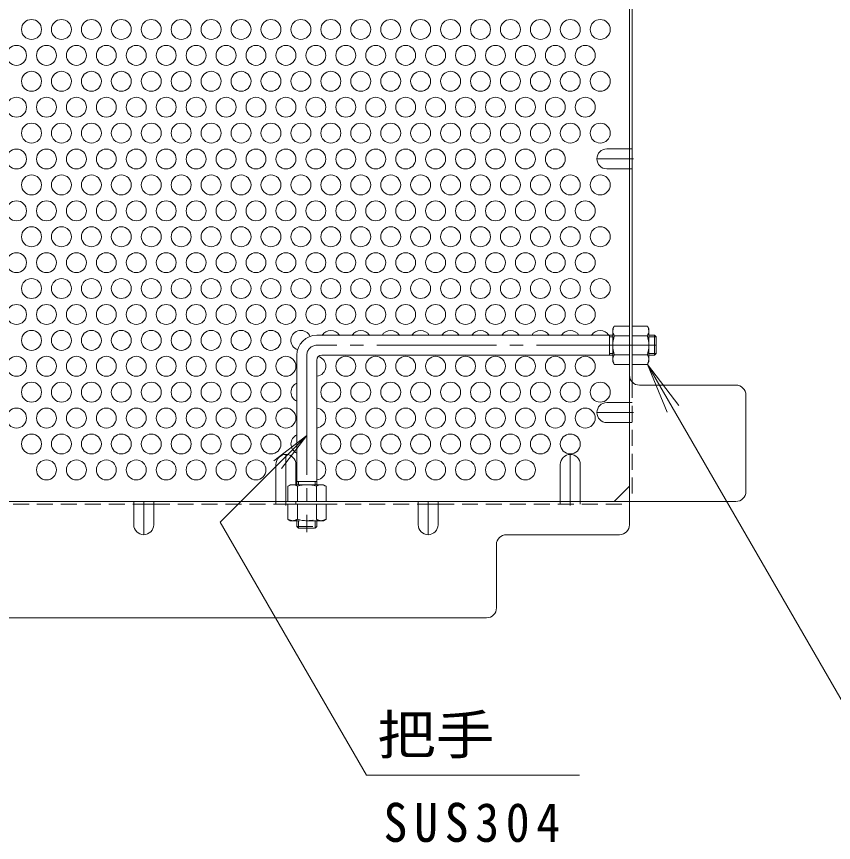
# Model space of a CAD drawing. Units: millimetres at full size, sheet at 1:4; details may follow other scales. Extents: x -826 to 1068, y -779 to 732.
# Drawn here: x 491.6 to 737.2, y 103 to 351.4 of the extents above; entities that cross this region are included whole.
import ezdxf
from ezdxf.enums import TextEntityAlignment as Align

# ---------------------------------------------------------------- set-up
doc = ezdxf.new("R2010")
doc.units = ezdxf.units.MM
doc.header["$LTSCALE"] = 4
for name, pattern in [('CHAIN1', [8, 5, -1, 1, -1]), ('CHAIN2', [12, 9, -1, 1, -1]), ('DASHED1', [1.8, 1.2, -0.6])]:
    doc.linetypes.add(name, pattern=pattern)
for name, color, linetype, lineweight in [('A-1_躯体', 3, 'Continuous', 9), ('A-5_文字', 7, 'Continuous', 9), ('A-6_寸法', 2, 'Continuous', 9), ('A-7_ハッチ', 2, 'Continuous', 9), ('A-8_記号', 2, 'Continuous', 9), ('A-B_ﾊｯﾁ', 2, 'Continuous', 9)]:
    doc.layers.add(name, color=color, linetype=linetype, lineweight=lineweight)
doc.styles.add('ＭＳ ゴシック', font='')
doc.styles.get('ＭＳ ゴシック').set_extended_font_data('MS Gothic')

msp = doc.modelspace()

# ---------------------------------------------------------------- linework, layer by layer
at = {"layer": 'A-1_躯体'}
for p, q in [((670.899, 255.557), (581.899, 255.557)), ((669.899, 249.557), (669.899, 255.557)), ((669.899, 255.057), (670.899, 255.057)), ((683.399, 255.557), (681.699, 255.557)), ((681.699, 255.057), (683.899, 255.057)), ((683.399, 249.557), (683.399, 255.557)), ((683.399, 255.557), (683.899, 255.057)), ((683.899, 250.057), (683.899, 255.057)), ((575.899, 249.557), (575.899, 210.557)), ((670.899, 249.557), (583.399, 249.557)), ((669.899, 250.057), (670.899, 250.057)), ((681.699, 250.057), (683.899, 250.057)), ((683.399, 249.557), (681.699, 249.557)), ((683.399, 249.557), (683.899, 250.057)), ((581.899, 248.057), (581.899, 210.557)), ((575.899, 211.557), (581.899, 211.557)), ((576.399, 211.557), (576.399, 210.557)), ((581.399, 211.557), (581.399, 210.557))]:
    msp.add_line(p, q, dxfattribs=at)
at = {"layer": 'A-1_躯体', "linetype": 'CHAIN2'}
for p, q in [((683.899, 252.557), (581.899, 252.557)), ((578.899, 249.557), (578.899, 196.324))]:
    msp.add_line(p, q, dxfattribs=at)
at = {"layer": 'A-1_躯体', "linetype": 'DASHED1'}
for p, q in [((575.899, 198.057), (575.899, 199.757)), ((576.399, 199.757), (576.399, 197.557)), ((581.399, 199.757), (581.399, 197.557)), ((581.899, 198.057), (581.899, 199.757)), ((575.899, 198.057), (581.899, 198.057)), ((575.899, 198.057), (576.399, 197.557)), ((576.399, 197.557), (581.399, 197.557)), ((581.899, 198.057), (581.399, 197.557))]:
    msp.add_line(p, q, dxfattribs=at)
at = {"layer": 'A-1_躯体'}
for centre, radius in [((581.899, 249.557), 6), ((583.399, 248.057), 1.5)]:
    msp.add_arc(centre, radius, 90, 180, dxfattribs=at)
at = {"layer": 'A-1_躯体', "linetype": 'CHAIN2'}
msp.add_arc((581.899, 249.557), 3, 90, 180, dxfattribs=at)
at = {"layer": 'A-5_文字'}
for p, q in [((681.266, 246.807), (753.537, 121.627)), ((681.266, 246.807), (687.245, 232.37)), ((681.266, 246.807), (690.778, 234.41)), ((578.899, 225.372), (571.289, 215.455)), ((596.808, 123.242), (552.87, 199.344)), ((660.853, 123.242), (596.808, 123.242))]:
    msp.add_line(p, q, dxfattribs=at)
msp.add_lwpolyline([(552.87, 199.344), (578.899, 225.372), (568.982, 217.763)], dxfattribs=at)
at = {"layer": 'A-6_寸法'}
for centre in [(496.099, 347.551), (505.099, 347.551), (514.099, 347.551), (523.099, 347.551), (532.099, 347.551), (541.099, 347.551), (550.099, 347.551), (559.099, 347.551), (568.099, 347.551), (577.099, 347.551), (586.099, 347.551), (595.099, 347.551), (604.099, 347.551), (613.099, 347.551), (622.099, 347.551), (631.099, 347.551), (640.099, 347.551), (649.099, 347.551), (658.099, 347.551), (667.099, 347.551), (491.599, 339.757), (500.599, 339.757), (509.599, 339.757), (518.599, 339.757), (527.599, 339.757), (536.599, 339.757), (545.599, 339.757), (554.599, 339.757), (563.599, 339.757), (572.599, 339.757), (581.599, 339.757), (590.599, 339.757), (599.599, 339.757), (608.599, 339.757), (617.599, 339.757), (626.599, 339.757), (635.599, 339.757), (644.599, 339.757), (653.599, 339.757), (662.599, 339.757), (496.099, 331.963), (505.099, 331.963), (514.099, 331.963), (523.099, 331.963), (532.099, 331.963), (541.099, 331.963), (550.099, 331.963), (559.099, 331.963), (568.099, 331.963), (577.099, 331.963), (586.099, 331.963), (595.099, 331.963), (604.099, 331.963), (613.099, 331.963), (622.099, 331.963), (631.099, 331.963), (640.099, 331.963), (649.099, 331.963), (658.099, 331.963), (667.099, 331.963), (491.599, 324.169), (500.599, 324.169), (509.599, 324.169), (518.599, 324.169), (527.599, 324.169), (536.599, 324.169), (545.599, 324.169), (554.599, 324.169), (563.599, 324.169), (572.599, 324.169), (581.599, 324.169), (590.599, 324.169), (599.599, 324.169), (608.599, 324.169), (617.599, 324.169), (626.599, 324.169), (635.599, 324.169), (644.599, 324.169), (653.599, 324.169), (662.599, 324.169), (496.099, 316.374), (505.099, 316.374), (514.099, 316.374), (523.099, 316.374), (532.099, 316.374), (541.099, 316.374), (550.099, 316.374), (559.099, 316.374), (568.099, 316.374), (577.099, 316.374), (586.099, 316.374), (595.099, 316.374), (604.099, 316.374), (613.099, 316.374), (622.099, 316.374), (631.099, 316.374), (640.099, 316.374), (649.099, 316.374), (658.099, 316.374), (667.099, 316.374), (491.599, 308.58), (500.599, 308.58), (509.599, 308.58), (518.599, 308.58), (527.599, 308.58), (536.599, 308.58), (545.599, 308.58), (554.599, 308.58), (563.599, 308.58), (572.599, 308.58), (581.599, 308.58), (590.599, 308.58), (599.599, 308.58), (608.599, 308.58), (617.599, 308.58), (626.599, 308.58), (635.599, 308.58), (644.599, 308.58), (653.599, 308.58), (496.099, 300.786), (505.099, 300.786), (514.099, 300.786), (523.099, 300.786), (532.099, 300.786), (541.099, 300.786), (550.099, 300.786), (559.099, 300.786), (568.099, 300.786), (577.099, 300.786), (586.099, 300.786), (595.099, 300.786), (604.099, 300.786), (613.099, 300.786), (622.099, 300.786), (631.099, 300.786), (640.099, 300.786), (649.099, 300.786), (658.099, 300.786), (667.099, 300.786), (491.599, 292.992), (500.599, 292.992), (509.599, 292.992), (518.599, 292.992), (527.599, 292.992), (536.599, 292.992), (545.599, 292.992), (554.599, 292.992), (563.599, 292.992), (572.599, 292.992), (581.599, 292.992), (590.599, 292.992), (599.599, 292.992), (608.599, 292.992), (617.599, 292.992), (626.599, 292.992), (635.599, 292.992), (644.599, 292.992), (653.599, 292.992), (662.599, 292.992), (496.099, 285.198), (505.099, 285.198), (514.099, 285.198), (523.099, 285.198), (532.099, 285.198), (541.099, 285.198), (550.099, 285.198), (559.099, 285.198), (568.099, 285.198), (577.099, 285.198), (586.099, 285.198), (595.099, 285.198), (604.099, 285.198), (613.099, 285.198), (622.099, 285.198), (631.099, 285.198), (640.099, 285.198), (649.099, 285.198), (658.099, 285.198), (667.099, 285.198), (491.599, 277.403), (500.599, 277.403), (509.599, 277.403), (518.599, 277.403), (527.599, 277.403), (536.599, 277.403), (545.599, 277.403), (554.599, 277.403), (563.599, 277.403), (572.599, 277.403), (581.599, 277.403), (590.599, 277.403), (599.599, 277.403), (608.599, 277.403), (617.599, 277.403), (626.599, 277.403), (635.599, 277.403), (644.599, 277.403), (653.599, 277.403), (662.599, 277.403), (496.099, 269.609), (505.099, 269.609), (514.099, 269.609), (523.099, 269.609), (532.099, 269.609), (541.099, 269.609), (550.099, 269.609), (559.099, 269.609), (568.099, 269.609), (577.099, 269.609), (586.099, 269.609), (595.099, 269.609), (604.099, 269.609), (613.099, 269.609), (622.099, 269.609), (631.099, 269.609), (640.099, 269.609), (649.099, 269.609), (658.099, 269.609), (667.099, 269.609), (491.599, 261.815), (500.599, 261.815), (509.599, 261.815), (518.599, 261.815), (527.599, 261.815), (536.599, 261.815), (545.599, 261.815), (554.599, 261.815), (563.599, 261.815), (572.599, 261.815), (581.599, 261.815), (590.599, 261.815), (599.599, 261.815), (608.599, 261.815), (617.599, 261.815), (626.599, 261.815), (635.599, 261.815), (644.599, 261.815), (653.599, 261.815), (662.599, 261.815), (496.099, 254.021), (505.099, 254.021), (514.099, 254.021), (523.099, 254.021), (532.099, 254.021), (541.099, 254.021), (550.099, 254.021), (559.099, 254.021), (568.099, 254.021), (491.599, 246.226), (500.599, 246.226), (509.599, 246.226), (518.599, 246.226), (527.599, 246.226), (536.599, 246.226), (545.599, 246.226), (554.599, 246.226), (563.599, 246.226), (572.599, 246.226), (590.599, 246.226), (599.599, 246.226), (608.599, 246.226), (617.599, 246.226), (626.599, 246.226), (635.599, 246.226), (644.599, 246.226), (653.599, 246.226), (662.599, 246.226), (496.099, 238.432), (505.099, 238.432), (514.099, 238.432), (523.099, 238.432), (532.099, 238.432), (541.099, 238.432), (550.099, 238.432), (559.099, 238.432), (568.099, 238.432), (586.099, 238.432), (595.099, 238.432), (604.099, 238.432), (613.099, 238.432), (622.099, 238.432), (631.099, 238.432), (640.099, 238.432), (649.099, 238.432), (658.099, 238.432), (667.099, 238.432), (491.599, 230.638), (500.599, 230.638), (509.599, 230.638), (518.599, 230.638), (527.599, 230.638), (536.599, 230.638), (545.599, 230.638), (554.599, 230.638), (563.599, 230.638), (572.599, 230.638), (590.599, 230.638), (599.599, 230.638), (608.599, 230.638), (617.599, 230.638), (626.599, 230.638), (635.599, 230.638), (644.599, 230.638), (653.599, 230.638), (662.599, 230.638), (496.099, 222.844), (505.099, 222.844), (514.099, 222.844), (523.099, 222.844), (532.099, 222.844), (541.099, 222.844), (550.099, 222.844), (559.099, 222.844), (568.099, 222.844), (586.099, 222.844), (595.099, 222.844), (604.099, 222.844), (613.099, 222.844), (622.099, 222.844), (631.099, 222.844), (640.099, 222.844), (649.099, 222.844), (658.099, 222.844), (500.599, 215.05), (509.599, 215.05), (518.599, 215.05), (527.599, 215.05), (536.599, 215.05), (545.599, 215.05), (554.599, 215.05), (563.599, 215.05), (590.599, 215.05), (599.599, 215.05), (608.599, 215.05), (617.599, 215.05), (626.599, 215.05), (635.599, 215.05), (644.599, 215.05)]:
    msp.add_circle(centre, 3, dxfattribs=at)
for centre, start, end in [((577.099, 254.021), 22.34376, 251.25778), ((586.099, 254.021), 29.83741, 150.16259), ((595.099, 254.021), 29.83741, 150.16259), ((604.099, 254.021), 29.83741, 150.16259), ((613.099, 254.021), 29.83741, 150.16259), ((622.099, 254.021), 29.83741, 150.16259), ((631.099, 254.021), 29.83741, 150.16259), ((640.099, 254.021), 29.83741, 150.16259), ((649.099, 254.021), 29.83741, 150.16259), ((658.099, 254.021), 29.83741, 150.16259), ((667.099, 254.021), 29.83741, 150.16259), ((581.599, 246.226), 275.73917, 74.7612), ((577.099, 238.432), 113.57818, 246.42182), ((581.599, 230.638), 275.73917, 84.26083), ((577.099, 222.844), 113.57818, 246.42182), ((581.599, 215.05), 275.73917, 84.26083)]:
    msp.add_arc(centre, 3, start, end, dxfattribs=at)
at = {"layer": 'A-7_ハッチ'}
for p, q in [((675.899, 198.557), (675.899, 590.164)), ((676.699, 241.518), (676.699, 375.899)), ((707.902, 240.557), (678.899, 240.557)), ((710.902, 208.557), (710.902, 237.557)), ((671.287, 205.557), (675.899, 210.169)), ((266.295, 205.557), (707.902, 205.557)), ((526.849, 204.757), (532.849, 204.757)), ((612.349, 204.757), (618.349, 204.757)), ((638.898, 195.557), (672.899, 195.557)), ((635.898, 173.557), (635.898, 192.557)), ((341.3, 170.557), (632.898, 170.557))]:
    msp.add_line(p, q, dxfattribs=at)
at = {"layer": 'A-7_ハッチ', "linetype": 'DASHED1'}
for p, q in [((675.899, 311.624), (676.699, 311.624)), ((675.899, 305.624), (676.699, 305.624)), ((676.699, 241.518), (676.699, 205.552)), ((675.899, 235.299), (676.699, 235.299)), ((675.899, 229.299), (676.699, 229.299)), ((447.349, 204.757), (526.849, 204.757)), ((532.849, 204.757), (612.349, 204.757)), ((569.599, 205.557), (569.599, 204.757)), ((575.599, 205.557), (575.599, 204.757)), ((618.349, 204.757), (675.899, 204.757)), ((655.099, 205.557), (655.099, 204.757)), ((661.099, 205.557), (661.099, 204.757))]:
    msp.add_line(p, q, dxfattribs=at)
at = {"layer": 'A-7_ハッチ'}
for centre, start, end in [((678.899, 243.557), 180, 270), ((707.902, 237.557), 0, 90), ((707.902, 208.557), 270, 0), ((672.899, 198.557), 270, 0), ((638.898, 192.557), 90, 180), ((632.898, 173.557), 270, 0)]:
    msp.add_arc(centre, 3, start, end, dxfattribs=at)
at = {"layer": 'A-8_記号'}
for p, q in [((669.099, 311.624), (675.899, 311.624)), ((669.099, 305.624), (675.899, 305.624)), ((669.099, 235.299), (675.899, 235.299)), ((669.099, 229.299), (675.899, 229.299)), ((569.599, 216.707), (569.599, 205.557)), ((575.599, 216.707), (575.599, 210.557)), ((655.099, 216.707), (655.099, 205.557)), ((661.099, 216.707), (661.099, 205.557)), ((526.849, 198.556), (526.849, 205.557)), ((532.849, 198.556), (532.849, 205.557)), ((612.349, 198.556), (612.349, 205.557)), ((618.349, 198.556), (618.349, 205.557))]:
    msp.add_line(p, q, dxfattribs=at)
at = {"layer": 'A-8_記号', "linetype": 'CHAIN1'}
for p, q in [((677.099, 308.624), (666.099, 308.624)), ((677.099, 232.299), (666.099, 232.299)), ((572.599, 204.357), (572.599, 219.707)), ((658.099, 204.357), (658.099, 219.707)), ((529.849, 205.557), (529.849, 195.556)), ((615.349, 205.557), (615.349, 195.556))]:
    msp.add_line(p, q, dxfattribs=at)
at = {"layer": 'A-8_記号'}
for centre, start, end in [((669.099, 308.624), 90, 270), ((669.099, 232.299), 90, 270), ((572.599, 216.707), 0, 180), ((658.099, 216.707), 0, 180), ((529.849, 198.556), 180, 0), ((615.349, 198.556), 180, 0)]:
    msp.add_arc(centre, 3, start, end, dxfattribs=at)
at = {"layer": 'A-B_ﾊｯﾁ'}
for p, q in [((670.899, 257.557), (671.332, 258.307)), ((670.899, 247.557), (670.899, 257.557)), ((675.899, 258.307), (671.332, 258.307)), ((675.899, 246.807), (675.899, 258.307)), ((676.699, 246.807), (676.699, 258.307)), ((676.699, 258.307), (681.266, 258.307)), ((681.699, 257.557), (681.266, 258.307)), ((681.699, 247.557), (681.699, 257.557)), ((671.332, 255.42), (675.899, 255.42)), ((681.266, 255.42), (676.699, 255.42)), ((671.332, 249.693), (675.899, 249.693)), ((681.266, 249.693), (676.699, 249.693)), ((670.899, 247.557), (671.332, 246.807)), ((675.899, 246.807), (671.332, 246.807)), ((676.699, 246.807), (681.266, 246.807)), ((681.699, 247.557), (681.266, 246.807)), ((573.899, 210.557), (573.149, 210.124)), ((573.149, 205.557), (573.149, 210.124)), ((573.899, 210.557), (583.899, 210.557)), ((576.036, 210.124), (576.036, 205.557)), ((581.762, 210.124), (581.762, 205.557)), ((583.899, 210.557), (584.649, 210.124)), ((584.649, 205.557), (584.649, 210.124)), ((573.149, 205.557), (584.649, 205.557))]:
    msp.add_line(p, q, dxfattribs=at)
at = {"layer": 'A-B_ﾊｯﾁ', "linetype": 'DASHED1'}
for p, q in [((584.649, 204.757), (573.149, 204.757)), ((573.149, 204.757), (573.149, 200.19)), ((576.036, 200.19), (576.036, 204.757)), ((581.762, 200.19), (581.762, 204.757)), ((584.649, 204.757), (584.649, 200.19)), ((573.899, 199.757), (573.149, 200.19)), ((583.899, 199.757), (573.899, 199.757)), ((583.899, 199.757), (584.649, 200.19))]:
    msp.add_line(p, q, dxfattribs=at)
at = {"layer": 'A-B_ﾊｯﾁ'}
for centre, radius, start, end in [((674.181, 256.662), 3.29, 149.99998, 176.07924), ((673.634, 256.897), 2.735, 180.2103, 212.68507), ((678.417, 256.662), 3.29, 3.92076, 30.00002), ((678.964, 256.897), 2.735, 327.31493, 359.7897), ((680.581, 252.557), 9.683, 162.79973, 197.20026), ((672.016, 252.557), 9.683, 342.79974, 17.20027), ((673.634, 248.216), 2.735, 147.31491, 179.78969), ((678.964, 248.216), 2.735, 0.21031, 32.68509), ((674.181, 248.451), 3.29, 183.92075, 210), ((678.417, 248.451), 3.29, 330, 356.07925), ((574.794, 207.275), 3.29, 93.92075, 120), ((574.559, 207.822), 2.735, 57.31491, 89.78969), ((578.899, 200.874), 9.683, 72.79973, 107.20026), ((583.239, 207.822), 2.735, 90.2103, 122.68507), ((583.004, 207.275), 3.29, 59.99998, 86.07924)]:
    msp.add_arc(centre, radius, start, end, dxfattribs=at)
at = {"layer": 'A-B_ﾊｯﾁ', "linetype": 'DASHED1'}
for centre, radius, start, end in [((574.794, 203.039), 3.29, 239.99998, 266.07924), ((574.559, 202.491), 2.735, 270.2103, 302.68507), ((578.899, 209.439), 9.683, 252.79973, 287.20026), ((583.239, 202.491), 2.735, 237.31491, 269.78969), ((583.004, 203.039), 3.29, 273.92075, 300)]:
    msp.add_arc(centre, radius, start, end, dxfattribs=at)

# ---------------------------------------------------------------- texts
at = {"layer": 'A-5_文字', "color": 2, "style": 'ＭＳ ゴシック', "width": 1.1}
msp.add_text('把手', height=11.73, dxfattribs=at).set_placement((600.058, 125.976), align=Align.BOTTOM_LEFT)
at = {"layer": 'A-5_文字', "color": 2, "insert": (601.933, 102.962), "char_height": 11.73, "attachment_point": 7, "style": 'ＭＳ ゴシック'}
msp.add_mtext('\\T1.28;\\W0.9;SUS304', dxfattribs=at)

doc.saveas('drawing.dxf')
